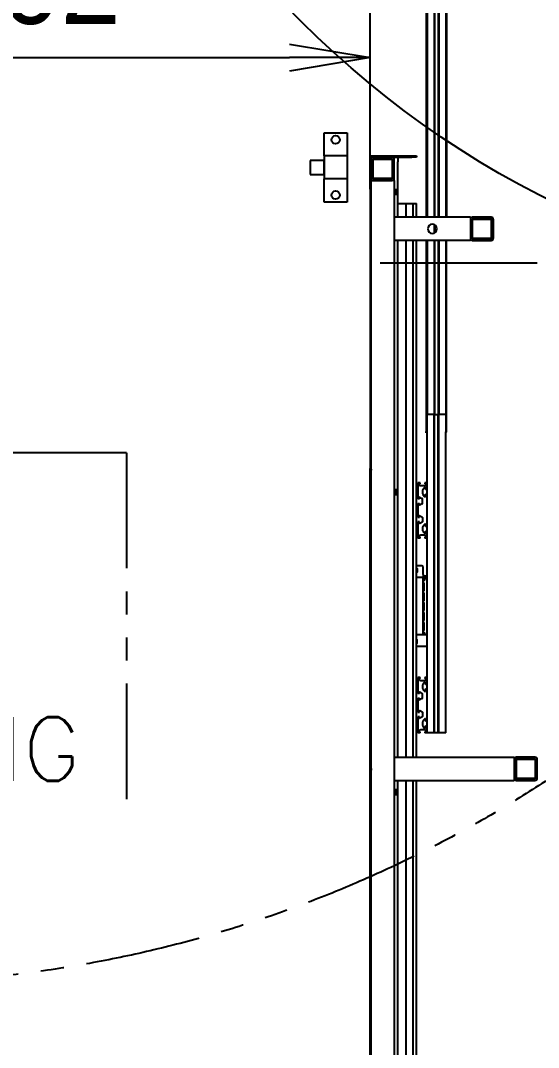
# Model space of a CAD drawing. Header units: millimetres. Extents: x 10462777 to 22643323, y 453826 to 1389191.
# Drawn here: x 11280050 to 11281172, y 580603 to 582828 of the extents above; entities that cross this region are included whole.
import ezdxf
from ezdxf.enums import TextEntityAlignment as Align

# ---------------------------------------------------------------- set-up
doc = ezdxf.new("R2010")
doc.units = ezdxf.units.MM
doc.header["$LTSCALE"] = 200
doc.header["$MEASUREMENT"] = 0
doc.header["$PDMODE"] = 35
doc.header["$PDSIZE"] = -5
doc.linetypes.add('CENTER', pattern=[2, 1.25, -0.25, 0.25, -0.25])
doc.linetypes.add('PHANTOM', pattern=[2.5, 1.25, -0.25, 0.25, -0.25, 0.25, -0.25])
doc.layers.get('0').update_dxf_attribs({"linetype": 'CONTINUOUS'})
doc.layers.get('DEFPOINTS').update_dxf_attribs({"linetype": 'CONTINUOUS'})
for name, color, linetype in [('1', 1, 'CENTER'), ('11', 6, 'PHANTOM'), ('TEXT', 7, 'CONTINUOUS')]:
    doc.layers.add(name, color=color, linetype=linetype)
doc.layers.add('LAYOUT', color=8, linetype='CONTINUOUS', lineweight=25)
doc.styles.get("Standard").update_dxf_attribs({"font": 'SYMBOL'})
doc.styles.add('새굴림', font='txt.shx ', dxfattribs={"height": 5, "bigfont": ' whgtxt.shx'})
doc.dimstyles.new('DS ROBOTEC', dxfattribs={"dimscale": 0, "dimtxt": 2.5, "dimasz": 2.5, "dimexe": 0.3, "dimexo": 0.3, "dimgap": 0.5, "dimtad": 1, "dimzin": 9, "dimdsep": 46, "dimtxsty": 'Standard', "dimblk": 'OPEN', "dimcen": 0, "dimclrd": 4, "dimclre": 4, "dimclrt": 110, "dimazin": 2, "dimtm": 1.5, "dimtfac": 1, "dimtmove": 0, "dimatfit": 3, "dimldrblk": 'OPEN', "dimfxl": 1, "dimtfill": 1, "dimtolj": 1, "dimlwd": -1, "dimlwe": -1, "dimarcsym": 0})

# ---------------------------------------------------------------- blocks, each defined once
blk = doc.blocks.new('r710ic')
at = {"layer": 'LAYOUT', "color": 3}
blk.add_circle((272041.4, 104232.6), 2050.1, dxfattribs=at)
blk = doc.blocks.new('A$C7DA30AB0')
at = {"layer": 'LAYOUT', "color": 6, "linetype": 'PHANTOM'}
blk.add_circle((3030.4, 3026, 0), 2693, dxfattribs=at)
blk = doc.blocks.new('_OPEN')
at = {"color": 0, "linetype": 'ByBlock'}
for p, q in [((-1, 0.167), (0, 0)), ((0, 0), (-1, -0.167)), ((0, 0), (-1, 0))]:
    blk.add_line(p, q, dxfattribs=at)
blk = doc.blocks.new('*D251')
at = {"color": 4, "linetype": 'ByBlock', "ltscale": 10, "transparency": 16777216}
for p, q in [((11279205.9, 582462), (11279205.9, 582768.3)), ((11280807.9, 582462), (11280807.9, 582768.3)), ((11279380.9, 582747.3), (11280632.9, 582747.3))]:
    blk.add_line(p, q, dxfattribs=at)
at = {"layer": 'DEFPOINTS', "color": 0, "ltscale": 10, "transparency": 16777216}
for p in [(11280807.9, 582747.3), (11279205.9, 582441, 0), (11280807.9, 582441, 0)]:
    blk.add_point(p, dxfattribs=at)
at = {"color": 4, "ltscale": 10, "transparency": 16777216, "xscale": 175, "yscale": 175, "zscale": 175, "rotation": 180}
blk.add_blockref('_OPEN', (11279205.9, 582747.3), dxfattribs=at)
at = {"color": 4, "ltscale": 10, "transparency": 16777216, "xscale": 175, "yscale": 175, "zscale": 175}
blk.add_blockref('_OPEN', (11280807.9, 582747.3), dxfattribs=at)
at = {"color": 110, "ltscale": 10, "transparency": 16777216, "insert": (11280006.9, 582906.6), "char_height": 175, "attachment_point": 5, "bg_fill": 3, "box_fill_scale": 1.25, "bg_fill_color": 256, "bg_fill_true_color": 13158600, "bg_fill_transparency": 0}
blk.add_mtext('\\A1;1602', dxfattribs=at)
blk = doc.blocks.new('*D252')
at = {"color": 4, "linetype": 'ByBlock', "ltscale": 10, "transparency": 16777216}
for p, q in [((11280195.6, 584461.5), (11280195.6, 584001.4)), ((11280807.9, 582768.3), (11280807.9, 584043.4)), ((11280632.9, 584022.4), (11280370.6, 584022.4))]:
    blk.add_line(p, q, dxfattribs=at)
at = {"layer": 'DEFPOINTS', "color": 0, "ltscale": 10, "transparency": 16777216}
for p in [(11280195.6, 584482.5, 0), (11280195.6, 584022.4), (11280807.9, 582747.3)]:
    blk.add_point(p, dxfattribs=at)
at = {"color": 4, "ltscale": 10, "transparency": 16777216, "xscale": 175, "yscale": 175, "zscale": 175, "rotation": 180}
blk.add_blockref('_OPEN', (11280195.6, 584022.4), dxfattribs=at)
at = {"color": 4, "ltscale": 10, "transparency": 16777216, "xscale": 175, "yscale": 175, "zscale": 175}
blk.add_blockref('_OPEN', (11280807.9, 584022.4), dxfattribs=at)
at = {"color": 110, "ltscale": 10, "transparency": 16777216, "insert": (11280501.7, 584181.7), "char_height": 175, "attachment_point": 5, "bg_fill": 3, "box_fill_scale": 1.25, "bg_fill_color": 256, "bg_fill_true_color": 13158600, "bg_fill_transparency": 0}
blk.add_mtext('\\A1;612', dxfattribs=at)

msp = doc.modelspace()

# ---------------------------------------------------------------- linework, layer by layer
at = {"ltscale": 10}
msp.add_line((11281169.39408, 582302.19421, 0), (11280829.39408, 582302.19421, 0), dxfattribs=at)
at = {"color": 6, "linetype": 'PHANTOM'}
for q in [(11279279.85385, 581890.97772, 0), (11280279.85385, 581090.97772, 0)]:
    msp.add_line((11280279.85385, 581890.97772, 0), q, dxfattribs=at)
at = {"layer": '1', "color": 252, "linetype": 'Continuous'}
for p, q in [((11280929.35554, 583531.42536, 0), (11280929.35554, 582401.41275, 0)), ((11280972.85616, 582401.42076, 0), (11280972.85616, 583533.68772, 0)), ((11280973.86018, 582401.42076, 0), (11280973.86018, 583533.68772, 0)), ((11280931.35557, 583494.42484, 0), (11280931.35557, 582401.41056, 0)), ((11280946.25578, 583494.42484, 0), (11280946.25578, 582401.41056, 0)), ((11280947.2558, 583494.42484, 0), (11280947.2558, 582401.41056, 0)), ((11280955.45591, 583494.42484, 0), (11280955.45591, 582401.41056, 0)), ((11280956.45593, 583494.42484, 0), (11280956.45593, 582401.41056, 0)), ((11280971.35614, 583494.42484, 0), (11280971.35614, 582401.41056, 0)), ((11280707.8524, 582584.41191, 0), (11280757.85311, 582584.41191, 0)), ((11280707.8524, 582534.40964, 0), (11280707.8524, 582584.41191, 0)), ((11280757.85311, 582584.41191, 0), (11280757.85311, 582534.40964, 0)), ((11280707.8524, 582534.4112, 0), (11280707.8524, 582484.41049, 0)), ((11280757.85311, 582534.4112, 0), (11280707.8524, 582534.4112, 0)), ((11280757.85311, 582534.4112, 0), (11280757.85311, 582484.41049, 0)), ((11280807.85382, 582531.41116, 0), (11280807.85382, 582534.4112, 0)), ((11280807.85382, 582534.4112, 0), (11280817.85396, 582534.4112, 0)), ((11280807.85382, 582531.41116, 0), (11280817.85396, 582531.41116, 0)), ((11280807.85382, 582529.41113, 0), (11280809.85385, 582529.41113, 0)), ((11280807.85382, 582529.41113, 0), (11280807.85382, 582527.4111, 0)), ((11280807.85382, 582527.4111, 0), (11280807.85382, 581857.40158, 0)), ((11280809.85385, 582529.41113, 0), (11280809.85385, 582527.4111, 0)), ((11280809.85385, 581857.40158, 0), (11280809.85385, 582527.4111, 0)), ((11280809.85385, 582526.41109, 0), (11280809.85385, 582486.41052, 0)), ((11280813.8539, 582526.41109, 0), (11280813.8539, 582486.41052, 0)), ((11280854.85449, 582531.41116, 0), (11280814.85392, 582531.41116, 0)), ((11280854.85449, 582527.4111, 0), (11280814.85392, 582527.4111, 0)), ((11280815.85393, 582527.4111, 0), (11280853.85447, 582527.4111, 0)), ((11280817.85396, 582534.4112, 0), (11280897.8551, 582534.4112, 0)), ((11280817.85396, 582531.41116, 0), (11280897.8551, 582531.41116, 0)), ((11280855.8545, 582486.41052, 0), (11280855.8545, 582526.41109, 0)), ((11280859.85456, 582526.41123, 0), (11280859.85456, 582531.41116, 0)), ((11280859.85456, 582486.41052, 0), (11280859.85456, 582526.41109, 0)), ((11280867.85467, 582531.41116, 0), (11280867.85467, 582521.41102, 0)), ((11280897.8551, 582534.4112, 0), (11280907.85524, 582534.4112, 0)), ((11280907.85524, 582531.41116, 0), (11280897.8551, 582531.41116, 0)), ((11280907.85524, 582534.4112, 0), (11280907.85524, 582531.41116, 0)), ((11280677.85197, 582524.41106, 0), (11280677.85197, 582494.41063, 0)), ((11280677.85197, 582524.41106, 0), (11280677.85197, 582494.41063, 0)), ((11280707.8524, 582524.41106, 0), (11280677.85197, 582524.41106, 0)), ((11280707.8524, 582494.41063, 0), (11280707.8524, 582524.41106, 0)), ((11280813.8539, 582487.41053, 0), (11280813.8539, 582525.41107, 0)), ((11280855.8545, 582525.41107, 0), (11280855.8545, 582487.41053, 0)), ((11280867.85467, 582461.66017, 0), (11280867.85467, 582521.41102, 0)), ((11280677.85197, 582494.41063, 0), (11280707.8524, 582494.41063, 0)), ((11280707.8524, 582434.40978, 0), (11280707.8524, 582484.41205, 0)), ((11280757.85311, 582484.41049, 0), (11280707.8524, 582484.41049, 0)), ((11280757.85311, 582484.41205, 0), (11280757.85311, 582434.40978, 0)), ((11280809.85385, 582481.41045, 0), (11280814.85392, 582481.41045, 0)), ((11280814.85392, 582485.41051, 0), (11280854.85449, 582485.41051, 0)), ((11280854.85449, 582481.41045, 0), (11280814.85392, 582481.41045, 0)), ((11280814.85392, 582481.41045, 0), (11280854.85449, 582481.41045, 0)), ((11280853.85447, 582485.41051, 0), (11280815.85393, 582485.41051, 0)), ((11280859.85456, 582481.41045, 0), (11280854.85449, 582481.41045, 0)), ((11280859.85456, 582481.41062, 0), (11280859.85456, 582486.41102, 0)), ((11280859.85456, 582481.41045, 0), (11280859.85456, 582396.38268, 0)), ((11280859.85456, 582461.66017, 0), (11280867.85467, 582461.66017, 0)), ((11280863.49461, 582461.66017, 0), (11280863.49461, 582451.16002, 0)), ((11280867.85467, 582451.16006, 0), (11280867.85467, 582461.66012, 0)), ((11280859.85456, 582451.16002, 0), (11280867.85467, 582451.16002, 0)), ((11280867.85467, 582401.40821, 0), (11280867.85467, 582451.16002, 0)), ((11280757.85311, 582434.40978, 0), (11280707.8524, 582434.40978, 0)), ((11281024.8569, 582401.40931, 0), (11280859.85456, 582401.40931, 0)), ((11280859.85456, 582401.40931, 0), (11280859.85456, 582396.40924, 0)), ((11280859.85456, 582396.40924, 0), (11280859.85456, 582356.40867, 0)), ((11281024.8569, 582401.40931, 0), (11281024.8569, 582396.40924, 0)), ((11281024.8569, 582396.40924, 0), (11281024.8569, 582356.40867, 0)), ((11281024.8569, 582396.40924, 0), (11281024.8569, 582356.40867, 0)), ((11281028.85696, 582396.40924, 0), (11281028.85696, 582356.40867, 0)), ((11281028.85696, 582357.40869, 0), (11281028.85696, 582395.40923, 0)), ((11281069.85754, 582401.40931, 0), (11281029.85697, 582401.40931, 0)), ((11281069.85754, 582397.40926, 0), (11281029.85697, 582397.40926, 0)), ((11281030.85699, 582397.40926, 0), (11281068.85753, 582397.40926, 0)), ((11281070.85755, 582356.40867, 0), (11281070.85755, 582396.40924, 0)), ((11281070.85755, 582395.40923, 0), (11281070.85755, 582357.40869, 0)), ((11281074.85761, 582356.40867, 0), (11281074.85761, 582396.40924, 0)), ((11280946.25578, 582385.64034, 0), (11280946.25578, 582367.21008, 0)), ((11280947.2558, 582385.14158, 0), (11280947.2558, 582367.70883, 0)), ((11280859.85456, 582356.40867, 0), (11280859.85456, 582351.4086, 0)), ((11280859.85456, 582356.37899, 0), (11280859.85456, 581226.35434, 0)), ((11281024.8569, 582351.4086, 0), (11280859.85456, 582351.4086, 0)), ((11280867.85467, 581811.65094, 0), (11280867.85467, 582351.40659, 0)), ((11280929.35554, 582351.4252, 0), (11280929.35554, 581937.40272, 0)), ((11280931.35557, 582351.4161, 0), (11280931.35557, 581974.40325, 0)), ((11280946.25578, 582351.4161, 0), (11280946.25578, 581974.40325, 0)), ((11280947.2558, 582351.4161, 0), (11280947.2558, 581974.40325, 0)), ((11280955.45591, 582351.4161, 0), (11280955.45591, 581974.40325, 0)), ((11280956.45593, 582351.4161, 0), (11280956.45593, 581974.40325, 0)), ((11280971.35614, 582351.40661, 0), (11280971.35614, 581936.66503, 0)), ((11280972.36015, 582351.40661, 0), (11280972.36015, 581936.66503, 0)), ((11281024.8569, 582356.40867, 0), (11281024.8569, 582351.4086, 0)), ((11281029.85697, 582355.40866, 0), (11281069.85754, 582355.40866, 0)), ((11281029.85697, 582351.4086, 0), (11281069.85754, 582351.4086, 0)), ((11281068.85753, 582355.40866, 0), (11281030.85699, 582355.40866, 0)), ((11280931.35557, 581284.39345, 0), (11280931.35557, 581974.40668, 0)), ((11280935.85564, 581974.40325, 0), (11280931.35557, 581974.40325, 0)), ((11280946.25578, 581974.40325, 0), (11280935.85564, 581974.40325, 0)), ((11280946.25578, 581284.39345, 0), (11280946.25578, 581974.40668, 0)), ((11280946.25578, 581974.40325, 0), (11280947.2558, 581974.40325, 0)), ((11280947.2558, 581284.39345, 0), (11280947.2558, 581974.40668, 0)), ((11280947.25582, 581974.40325, 0), (11280955.4559, 581974.40325, 0)), ((11280955.45591, 581284.39345, 0), (11280955.45591, 581974.40668, 0)), ((11280955.45591, 581974.40325, 0), (11280956.45593, 581974.40325, 0)), ((11280956.45593, 581284.39345, 0), (11280956.45593, 581974.40668, 0)), ((11280966.85608, 581974.40325, 0), (11280956.45593, 581974.40325, 0)), ((11280971.35614, 581974.40325, 0), (11280966.85608, 581974.40325, 0)), ((11280929.35554, 581934.40268, 0), (11280929.35554, 581937.40272, 0)), ((11280931.35557, 581934.40268, 0), (11280929.35554, 581934.40268, 0)), ((11280971.35614, 581935.92735, 0), (11280971.35614, 581936.66519, 0)), ((11280972.36015, 581936.66503, 0), (11280971.35614, 581936.66503, 0)), ((11280971.35614, 581284.39345, 0), (11280971.35614, 581935.93833, 0)), ((11280971.85615, 581935.92735, 0), (11280971.85615, 581936.66519, 0)), ((11280971.86015, 581936.66503, 0), (11280971.86015, 581935.92735, 0)), ((11280972.36015, 581936.66503, 0), (11280972.36015, 581935.92735, 0)), ((11280807.85382, 581855.40156, 0), (11280807.85382, 581857.40158, 0)), ((11280809.85385, 581855.40156, 0), (11280807.85382, 581855.40156, 0)), ((11280809.85385, 581855.40156, 0), (11280807.85382, 581855.40156, 0)), ((11280807.85382, 581853.40153, 0), (11280807.85382, 581855.40156, 0)), ((11280807.85382, 581207.39235, 0), (11280807.85382, 581853.40153, 0)), ((11280809.85385, 581855.40156, 0), (11280809.85385, 581857.40158, 0)), ((11280809.85385, 581855.40156, 0), (11280809.85385, 581853.40153, 0)), ((11280809.85385, 581207.39235, 0), (11280809.85385, 581853.40153, 0)), ((11280911.35529, 581826.40114, 0), (11280911.35529, 581791.40065, 0)), ((11280916.35536, 581826.40114, 0), (11280911.35529, 581826.40114, 0)), ((11280914.56352, 581821.18265, 0), (11280913.6678, 581823.19803, 0)), ((11280914.12471, 581823.90111, 0), (11280916.35536, 581823.90111, 0)), ((11280916.35536, 581823.90111, 0), (11280916.35536, 581826.40114, 0)), ((11280925.40587, 581819.40105, 0), (11280917.30499, 581819.40105, 0)), ((11280926.49504, 581816.74752, 0), (11280922.19267, 581812.27189, 0)), ((11280931.35557, 581826.40114, 0), (11280926.3555, 581826.40114, 0)), ((11280926.3555, 581826.40114, 0), (11280926.3555, 581823.90111, 0)), ((11280926.3555, 581823.90111, 0), (11280928.58615, 581823.90111, 0)), ((11280927.35552, 581811.40093, 0), (11280927.35552, 581816.401, 0)), ((11280929.04306, 581823.19803, 0), (11280928.14734, 581821.18265, 0)), ((11280931.35557, 581811.40093, 0), (11280931.35557, 581826.40114, 0)), ((11280859.85456, 581811.65094, 0), (11280867.85467, 581811.65094, 0)), ((11280859.85456, 581801.15079, 0), (11280867.85467, 581801.15079, 0)), ((11280863.49461, 581811.65094, 0), (11280863.49461, 581801.15079, 0)), ((11280867.85467, 581801.15083, 0), (11280867.85467, 581811.65089, 0)), ((11280867.85467, 581231.39815, 0), (11280867.85467, 581801.15079, 0)), ((11280914.85534, 581794.50591, 0), (11280914.85534, 581791.40065, 0)), ((11280919.9277, 581792.27925, 0), (11280915.6174, 581794.93174, 0)), ((11280921.35543, 581810.19282, 0), (11280921.35543, 581802.60891, 0)), ((11280922.19267, 581800.52983, 0), (11280926.49504, 581796.05421, 0)), ((11280931.35557, 581811.40093, 0), (11280927.35552, 581811.40093, 0)), ((11280927.35552, 581796.40072, 0), (11280927.35552, 581801.40079, 0)), ((11280927.35552, 581801.40079, 0), (11280931.35557, 581801.40079, 0)), ((11280931.35557, 581731.3998, 0), (11280931.35557, 581801.40079, 0)), ((11280914.85534, 581791.40065, 0), (11280911.35529, 581791.40065, 0)), ((11280911.35529, 581781.40051, 0), (11280911.35529, 581751.40008, 0)), ((11280911.35529, 581781.40051, 0), (11280914.85534, 581781.40051, 0)), ((11280914.85534, 581781.40051, 0), (11280914.85534, 581778.29524, 0)), ((11280915.6174, 581777.86941, 0), (11280919.9277, 581780.5219, 0)), ((11280921.35543, 581783.07691, 0), (11280921.35543, 581789.72424, 0)), ((11280911.35529, 581751.40008, 0), (11280914.85534, 581751.40008, 0)), ((11280914.85534, 581751.40008, 0), (11280914.85534, 581754.50534, 0)), ((11280915.6174, 581754.93118, 0), (11280919.9277, 581752.27868, 0)), ((11280921.35543, 581749.72367, 0), (11280921.35543, 581743.07635, 0)), ((11280911.35529, 581741.39994, 0), (11280911.35529, 581706.39944, 0)), ((11280914.85534, 581741.39994, 0), (11280911.35529, 581741.39994, 0)), ((11280914.85534, 581738.29468, 0), (11280914.85534, 581741.39994, 0)), ((11280919.9277, 581740.52134, 0), (11280915.6174, 581737.86884, 0)), ((11280921.35543, 581730.19168, 0), (11280921.35543, 581722.60777, 0)), ((11280926.49504, 581736.74638, 0), (11280922.19267, 581732.27075, 0)), ((11280927.35552, 581731.3998, 0), (11280927.35552, 581736.39987, 0)), ((11280931.35557, 581731.3998, 0), (11280927.35552, 581731.3998, 0)), ((11280916.35536, 581706.39944, 0), (11280911.35529, 581706.39944, 0)), ((11280913.6678, 581709.60255, 0), (11280914.56352, 581711.61793, 0)), ((11280916.35536, 581708.89948, 0), (11280914.12471, 581708.89948, 0)), ((11280916.35536, 581706.39944, 0), (11280916.35536, 581708.89948, 0)), ((11280917.30499, 581713.39954, 0), (11280925.40587, 581713.39954, 0)), ((11280922.19267, 581720.52869, 0), (11280926.49504, 581716.05307, 0)), ((11280926.3555, 581708.89948, 0), (11280926.3555, 581706.39944, 0)), ((11280928.58615, 581708.89948, 0), (11280926.3555, 581708.89948, 0)), ((11280931.35557, 581706.39944, 0), (11280926.3555, 581706.39944, 0)), ((11280927.35552, 581716.39958, 0), (11280927.35552, 581721.39965, 0)), ((11280927.35552, 581721.39965, 0), (11280931.35557, 581721.39965, 0)), ((11280928.14734, 581711.61793, 0), (11280929.04306, 581709.60255, 0)), ((11280931.35557, 581706.39944, 0), (11280931.35557, 581721.39965, 0)), ((11280911.35529, 581404.39515, 0), (11280911.35529, 581369.39465, 0)), ((11280916.35536, 581404.39515, 0), (11280911.35529, 581404.39515, 0)), ((11280914.56352, 581399.17666, 0), (11280913.6678, 581401.19204, 0)), ((11280914.12471, 581401.89511, 0), (11280916.35536, 581401.89511, 0)), ((11280916.35536, 581401.89511, 0), (11280916.35536, 581404.39515, 0)), ((11280925.40587, 581397.39505, 0), (11280917.30499, 581397.39505, 0)), ((11280926.49504, 581394.74152, 0), (11280922.19267, 581390.2659, 0)), ((11280931.35557, 581404.39515, 0), (11280926.3555, 581404.39515, 0)), ((11280926.3555, 581404.39515, 0), (11280926.3555, 581401.89511, 0)), ((11280926.3555, 581401.89511, 0), (11280928.58615, 581401.89511, 0)), ((11280927.35552, 581389.39494, 0), (11280927.35552, 581394.39501, 0)), ((11280929.04306, 581401.19204, 0), (11280928.14734, 581399.17666, 0)), ((11280931.35557, 581389.39494, 0), (11280931.35557, 581404.39515, 0)), ((11280914.85534, 581369.39465, 0), (11280911.35529, 581369.39465, 0)), ((11280914.85534, 581372.49991, 0), (11280914.85534, 581369.39465, 0)), ((11280919.9277, 581370.27325, 0), (11280915.6174, 581372.92575, 0)), ((11280921.35543, 581388.18682, 0), (11280921.35543, 581380.60291, 0)), ((11280922.19267, 581378.52384, 0), (11280926.49504, 581374.04821, 0)), ((11280931.35557, 581389.39494, 0), (11280927.35552, 581389.39494, 0)), ((11280927.35552, 581374.39472, 0), (11280927.35552, 581379.3948, 0)), ((11280927.35552, 581379.3948, 0), (11280931.35557, 581379.3948, 0)), ((11280931.35557, 581309.3938, 0), (11280931.35557, 581379.3948, 0)), ((11280911.35529, 581359.39451, 0), (11280911.35529, 581329.39408, 0)), ((11280911.35529, 581359.39451, 0), (11280914.85534, 581359.39451, 0)), ((11280914.85534, 581359.39451, 0), (11280914.85534, 581356.28925, 0)), ((11280915.6174, 581355.86341, 0), (11280919.9277, 581358.51591, 0)), ((11280921.35543, 581361.07092, 0), (11280921.35543, 581367.71824, 0)), ((11280911.35529, 581329.39408, 0), (11280914.85534, 581329.39408, 0)), ((11280914.85534, 581329.39408, 0), (11280914.85534, 581332.49935, 0)), ((11280915.6174, 581332.92518, 0), (11280919.9277, 581330.27269, 0)), ((11280921.35543, 581327.71768, 0), (11280921.35543, 581321.07035, 0)), ((11280911.35529, 581319.39394, 0), (11280911.35529, 581284.39345, 0)), ((11280914.85534, 581319.39394, 0), (11280911.35529, 581319.39394, 0)), ((11280914.85534, 581316.28868, 0), (11280914.85534, 581319.39394, 0)), ((11280919.9277, 581318.51534, 0), (11280915.6174, 581315.86285, 0)), ((11280921.35543, 581308.18568, 0), (11280921.35543, 581300.60178, 0)), ((11280926.49504, 581314.74038, 0), (11280922.19267, 581310.26476, 0)), ((11280927.35552, 581309.3938, 0), (11280927.35552, 581314.39387, 0)), ((11280931.35557, 581309.3938, 0), (11280927.35552, 581309.3938, 0)), ((11280916.35536, 581284.39345, 0), (11280911.35529, 581284.39345, 0)), ((11280913.6678, 581287.59656, 0), (11280914.56352, 581289.61194, 0)), ((11280916.35536, 581286.89348, 0), (11280914.12471, 581286.89348, 0)), ((11280916.35536, 581284.39345, 0), (11280916.35536, 581286.89348, 0)), ((11280917.30499, 581291.39355, 0), (11280925.40587, 581291.39355, 0)), ((11280922.19267, 581298.5227, 0), (11280926.49504, 581294.04708, 0)), ((11280926.3555, 581286.89348, 0), (11280926.3555, 581284.39345, 0)), ((11280928.58615, 581286.89348, 0), (11280926.3555, 581286.89348, 0)), ((11280931.35557, 581284.39345, 0), (11280926.3555, 581284.39345, 0)), ((11280927.35552, 581294.39359, 0), (11280927.35552, 581299.39366, 0)), ((11280927.35552, 581299.39366, 0), (11280931.35557, 581299.39366, 0)), ((11280928.14734, 581289.61194, 0), (11280929.04306, 581287.59656, 0)), ((11280931.35557, 581284.39345, 0), (11280931.35557, 581299.39366, 0)), ((11280946.25578, 581284.39345, 0), (11280931.35557, 581284.39345, 0)), ((11280947.2558, 581284.39345, 0), (11280946.25578, 581284.39345, 0)), ((11280955.45589, 581284.39345, 0), (11280947.25582, 581284.39345, 0)), ((11280956.45593, 581284.39345, 0), (11280955.45591, 581284.39345, 0)), ((11280971.35614, 581284.39345, 0), (11280956.45593, 581284.39345, 0)), ((11280859.85456, 581231.39269, 0), (11281119.85825, 581231.39269, 0)), ((11280859.85456, 581231.39269, 0), (11280859.85456, 581226.39262, 0)), ((11280859.85456, 581226.39262, 0), (11280859.85456, 581186.39205, 0)), ((11281119.85825, 581231.39269, 0), (11281119.85825, 581226.39262, 0)), ((11281119.85825, 581226.39262, 0), (11281119.85825, 581186.39205, 0)), ((11281119.85825, 581226.39262, 0), (11281119.85825, 581186.39205, 0)), ((11281123.85831, 581226.39262, 0), (11281123.85831, 581186.39205, 0)), ((11281123.85831, 581187.39207, 0), (11281123.85831, 581225.39261, 0)), ((11281164.85889, 581231.39269, 0), (11281124.85832, 581231.39269, 0)), ((11281164.85889, 581227.39264, 0), (11281124.85832, 581227.39264, 0)), ((11281125.85834, 581227.39264, 0), (11281163.85888, 581227.39264, 0)), ((11281165.8589, 581186.39205, 0), (11281165.8589, 581226.39262, 0)), ((11281165.8589, 581225.39261, 0), (11281165.8589, 581187.39207, 0)), ((11281169.85896, 581186.39205, 0), (11281169.85896, 581226.39262, 0)), ((11280807.85382, 581205.39232, 0), (11280807.85382, 581207.39235, 0)), ((11280809.85385, 581205.39232, 0), (11280807.85382, 581205.39232, 0)), ((11280809.85385, 581205.39232, 0), (11280807.85382, 581205.39232, 0)), ((11280807.85382, 581203.39229, 0), (11280807.85382, 581205.39232, 0)), ((11280807.85382, 580557.38312, 0), (11280807.85382, 581203.39229, 0)), ((11280809.85385, 581207.39235, 0), (11280809.85385, 581205.39232, 0)), ((11280809.85385, 581205.39232, 0), (11280809.85385, 581203.39229, 0)), ((11280809.85385, 580557.38312, 0), (11280809.85385, 581203.39229, 0)), ((11280859.85456, 581186.43034, 0), (11280859.85456, 579931.37423, 0)), ((11280859.85456, 581186.39205, 0), (11280859.85456, 581181.39198, 0)), ((11280859.85456, 581181.39198, 0), (11281119.85825, 581181.39198, 0)), ((11280867.85467, 581161.6417, 0), (11280867.85467, 581181.39654, 0)), ((11281119.85825, 581186.39205, 0), (11281119.85825, 581181.39198, 0)), ((11281124.85832, 581185.39204, 0), (11281164.85889, 581185.39204, 0)), ((11281124.85832, 581181.39198, 0), (11281164.85889, 581181.39198, 0)), ((11281163.85888, 581185.39204, 0), (11281125.85834, 581185.39204, 0)), ((11280859.85456, 581161.6417, 0), (11280867.85467, 581161.6417, 0)), ((11280859.85456, 581151.14155, 0), (11280867.85467, 581151.14155, 0)), ((11280863.49461, 581161.6417, 0), (11280863.49461, 581151.14155, 0)), ((11280867.85467, 581151.1416, 0), (11280867.85467, 581161.64166, 0)), ((11280867.85467, 580511.63247, 0), (11280867.85467, 581151.14155, 0))]:
    msp.add_line(p, q, dxfattribs=at)
at = {"layer": '1', "color": 163, "linetype": 'Continuous'}
for p, q in [((11280919.3554, 581646.39859, 0), (11280907.85474, 581646.39859, 0)), ((11280909.85527, 581638.39847, 0), (11280909.85527, 581634.39842, 0)), ((11280922.35544, 581627.39832, 0), (11280922.35544, 581643.39854, 0)), ((11280907.85497, 581621.39823, 0), (11280922.35544, 581621.39823, 0)), ((11280922.35544, 581627.39832, 0), (11280922.35544, 581621.39823, 0)), ((11280922.35544, 581624.39827, 0), (11280925.35549, 581624.39827, 0)), ((11280922.35544, 581621.39823, 0), (11280925.35549, 581621.39823, 0)), ((11280922.35544, 581620.89823, 0), (11280925.35549, 581620.89823, 0)), ((11280922.35544, 581617.89818, 0), (11280922.35544, 581620.89823, 0)), ((11280922.35544, 581497.89648, 0), (11280922.35544, 581617.89818, 0)), ((11280923.41106, 581617.89818, 0), (11280922.35544, 581617.89818, 0)), ((11280925.01133, 581617.89818, 0), (11280923.41106, 581617.89818, 0)), ((11280923.41106, 581613.39812, 0), (11280923.41106, 581617.89818, 0)), ((11280925.01136, 581617.89818, 0), (11280925.01136, 581613.39812, 0)), ((11280928.35553, 581617.89818, 0), (11280925.01136, 581617.89818, 0)), ((11280925.35549, 581624.39827, 0), (11280928.35553, 581624.39827, 0)), ((11280925.35549, 581624.39827, 0), (11280925.35549, 581621.39823, 0)), ((11280925.35549, 581621.39823, 0), (11280928.35553, 581621.39823, 0)), ((11280925.35549, 581617.89818, 0), (11280925.35549, 581620.89823, 0)), ((11280928.35553, 581624.39827, 0), (11280931.35573, 581624.39827, 0)), ((11280928.35553, 581623.34266, 0), (11280928.35553, 581624.39827, 0)), ((11280931.35553, 581623.34266, 0), (11280928.35553, 581623.34266, 0)), ((11280928.35553, 581621.74239, 0), (11280928.35553, 581623.34266, 0)), ((11280928.35553, 581621.74236, 0), (11280931.35553, 581621.74236, 0)), ((11280928.35553, 581618.39819, 0), (11280928.35553, 581621.74236, 0)), ((11280928.35553, 581618.39819, 0), (11280928.35553, 581617.89818, 0)), ((11280925.01136, 581613.39812, 0), (11280923.41106, 581613.39812, 0)), ((11280923.41106, 581609.39806, 0), (11280923.41106, 581591.99781, 0)), ((11280925.01136, 581609.39806, 0), (11280923.41106, 581609.39806, 0)), ((11280923.41106, 581591.99781, 0), (11280925.01136, 581591.99781, 0)), ((11280925.01136, 581591.99781, 0), (11280925.01136, 581609.39806, 0)), ((11280923.41106, 581587.99776, 0), (11280923.41106, 581570.59751, 0)), ((11280925.01136, 581587.99776, 0), (11280923.41106, 581587.99776, 0)), ((11280923.41106, 581570.59751, 0), (11280925.01136, 581570.59751, 0)), ((11280925.01136, 581570.59751, 0), (11280925.01136, 581587.99776, 0)), ((11280923.41106, 581566.59745, 0), (11280923.41106, 581549.19721, 0)), ((11280925.01136, 581566.59745, 0), (11280923.41106, 581566.59745, 0)), ((11280923.41106, 581549.19721, 0), (11280925.01136, 581549.19721, 0)), ((11280925.01136, 581549.19721, 0), (11280925.01136, 581566.59745, 0)), ((11280923.41106, 581545.19715, 0), (11280923.41106, 581527.7969, 0)), ((11280925.01136, 581545.19715, 0), (11280923.41106, 581545.19715, 0)), ((11280923.41106, 581527.7969, 0), (11280925.01136, 581527.7969, 0)), ((11280925.01136, 581527.7969, 0), (11280925.01136, 581545.19715, 0)), ((11280923.41106, 581523.79685, 0), (11280923.41106, 581506.3966, 0)), ((11280925.01136, 581523.79685, 0), (11280923.41106, 581523.79685, 0)), ((11280923.41106, 581506.3966, 0), (11280925.01136, 581506.3966, 0)), ((11280923.41106, 581497.89648, 0), (11280923.41106, 581502.39654, 0)), ((11280923.41106, 581502.39654, 0), (11280925.01136, 581502.39654, 0)), ((11280925.01136, 581506.3966, 0), (11280925.01136, 581523.79685, 0)), ((11280925.01136, 581502.39654, 0), (11280925.01136, 581497.89648, 0)), ((11280907.85661, 581497.39647, 0), (11280931.35551, 581497.39647, 0)), ((11280909.85527, 581480.39623, 0), (11280909.85527, 581484.39629, 0)), ((11280922.35544, 581497.89648, 0), (11280923.41106, 581497.89648, 0)), ((11280925.01133, 581497.89648, 0), (11280923.41106, 581497.89648, 0)), ((11280925.01136, 581497.89648, 0), (11280928.35553, 581497.89648, 0)), ((11280928.35553, 581497.89648, 0), (11280931.35607, 581497.89648, 0)), ((11280907.8563, 581472.39612, 0), (11280931.35545, 581472.39612, 0))]:
    msp.add_line(p, q, dxfattribs=at)
at = {"layer": '1', "color": 252, "linetype": 'Continuous'}
for centre in [(11280732.85275, 582569.4117, 0), (11280732.85275, 582449.40999, 0)]:
    msp.add_circle(centre, 9.00013, dxfattribs=at)
at = {"layer": '1', "color": 252, "linetype": 'Continuous', "extrusion": (0, 0, -1)}
msp.add_circle((-11280942.35573, 582376.40896, 0), 10.00014, dxfattribs=at)
at = {"layer": '1', "color": 252, "linetype": 'Continuous'}
for centre, radius, start, end in [((11280814.85392, 582526.41109, 0), 5.00007, 90, 180), ((11280814.85392, 582526.41109, 0), 1.00001, 90, 180), ((11280815.85393, 582525.41107, 0), 2.00003, 90, 180), ((11280853.85447, 582525.41107, 0), 2.00003, 0, 90), ((11280854.85449, 582526.41109, 0), 5.00007, 0, 90), ((11280854.85449, 582526.41109, 0), 1.00001, 0, 90), ((11280814.85392, 582486.41052, 0), 5.00007, 180, 270), ((11280815.85393, 582487.41053, 0), 2.00003, 180, 270), ((11280814.85392, 582486.41052, 0), 1.00001, 180, 270), ((11280853.85447, 582487.41053, 0), 2.00003, 270, 0), ((11280854.85449, 582486.41052, 0), 5.00007, 270, 0), ((11280854.85449, 582486.41052, 0), 1.00001, 270, 0), ((11281029.85697, 582396.40924, 0), 5.00007, 90, 180), ((11281029.85697, 582396.40924, 0), 1.00001, 90, 180), ((11281030.85699, 582395.40923, 0), 2.00003, 90, 180), ((11281068.85753, 582395.40923, 0), 2.00003, 0, 90), ((11281069.85754, 582396.40924, 0), 5.00007, 0, 90), ((11281069.85754, 582396.40924, 0), 1.00001, 0, 90), ((11281029.85697, 582356.40867, 0), 5.00007, 180, 270), ((11281030.85699, 582357.40869, 0), 2.00003, 180, 270), ((11281029.85697, 582356.40867, 0), 1.00001, 180, 270), ((11281068.85753, 582357.40869, 0), 2.00003, 270, 0), ((11281069.85754, 582356.40867, 0), 1.00001, 270, 0), ((11281069.85754, 582356.40867, 0), 5.00007, 270, 0), ((11280971.85815, 581935.92735, 0), 0.50201, 180, 0), ((11280971.85815, 581935.92735, 0), 0.002, 180, 0), ((11280926.85551, 581816.401, 0), 0.50001, 0, 136.13073269), ((11280915.35535, 581794.50591, 0), 0.50001, 58.39249774, 180), ((11280918.35539, 581789.72424, 0), 3.00004, 0, 58.39249774), ((11280924.35547, 581810.19282, 0), 3.00004, 136.13073269, 180), ((11280924.35547, 581802.60891, 0), 3.00004, 180, 223.86926731), ((11280926.85551, 581796.40072, 0), 0.50001, 223.86926731, 0), ((11280915.35535, 581778.29524, 0), 0.50001, 180, 301.60750226), ((11280918.35539, 581783.07691, 0), 3.00004, 301.60750226, 0), ((11280924.35547, 581730.19168, 0), 3.00004, 136.13073269, 180), ((11280926.85551, 581736.39987, 0), 0.50001, 0, 136.13073269), ((11280924.35547, 581722.60777, 0), 3.00004, 180, 223.86926731), ((11280926.85551, 581716.39958, 0), 0.50001, 223.86926731, 0), ((11280926.85551, 581394.39501, 0), 0.50001, 0, 136.13073269), ((11280915.35535, 581372.49991, 0), 0.50001, 58.39249774, 180), ((11280918.35539, 581367.71824, 0), 3.00004, 0, 58.39249774), ((11280924.35547, 581388.18682, 0), 3.00004, 136.13073269, 180), ((11280924.35547, 581380.60291, 0), 3.00004, 180, 223.86926731), ((11280926.85551, 581374.39472, 0), 0.50001, 223.86926731, 0), ((11280915.35535, 581356.28925, 0), 0.50001, 180, 301.60750226), ((11280918.35539, 581361.07092, 0), 3.00004, 301.60750226, 0), ((11280924.35547, 581308.18568, 0), 3.00004, 136.13073269, 180), ((11280926.85551, 581314.39387, 0), 0.50001, 0, 136.13073269), ((11280924.35547, 581300.60178, 0), 3.00004, 180, 223.86926731), ((11280926.85551, 581294.39359, 0), 0.50001, 223.86926731, 0), ((11281124.85832, 581226.39262, 0), 5.00007, 90, 180), ((11281124.85832, 581226.39262, 0), 1.00001, 90, 180), ((11281125.85834, 581225.39261, 0), 2.00003, 90, 180), ((11281163.85888, 581225.39261, 0), 2.00003, 0, 90), ((11281164.85889, 581226.39262, 0), 5.00007, 0, 90), ((11281164.85889, 581226.39262, 0), 1.00001, 0, 90), ((11281124.85832, 581186.39205, 0), 5.00007, 180, 270), ((11281125.85834, 581187.39207, 0), 2.00003, 180, 270), ((11281124.85832, 581186.39205, 0), 1.00001, 180, 270), ((11281163.85888, 581187.39207, 0), 2.00003, 270, 0), ((11281164.85889, 581186.39205, 0), 5.00007, 270, 0), ((11281164.85889, 581186.39205, 0), 1.00001, 270, 0)]:
    msp.add_arc(centre, radius, start, end, dxfattribs=at)
at = {"layer": '1', "color": 252, "linetype": 'Continuous', "extrusion": (0, 0, -1)}
for centre, radius, start, end in [((-11280914.12471, 581823.4011, 0), 0.50001, 336.03751092, 90), ((-11280917.30499, 581822.40109, 0), 3.00004, 270, 336.03751092), ((-11280925.40587, 581822.40109, 0), 3.00004, 203.96248908, 270), ((-11280928.58615, 581823.4011, 0), 0.50001, 90, 203.96248908), ((-11280915.35535, 581754.50534, 0), 0.50001, 0, 121.60750226), ((-11280918.35539, 581749.72367, 0), 3.00004, 121.60750226, 180), ((-11280915.35535, 581738.29468, 0), 0.50001, 238.39249774, 0), ((-11280918.35539, 581743.07635, 0), 3.00004, 180, 238.39249774), ((-11280914.12471, 581709.39948, 0), 0.50001, 270, 23.96248908), ((-11280917.30499, 581710.3995, 0), 3.00004, 23.96248908, 90), ((-11280925.40587, 581710.3995, 0), 3.00004, 90, 156.03751092), ((-11280928.58615, 581709.39948, 0), 0.50001, 156.03751092, 270), ((-11280914.12471, 581401.39511, 0), 0.50001, 336.03751092, 90), ((-11280917.30499, 581400.39509, 0), 3.00004, 270, 336.03751092), ((-11280925.40587, 581400.39509, 0), 3.00004, 203.96248908, 270), ((-11280928.58615, 581401.39511, 0), 0.50001, 90, 203.96248908), ((-11280915.35535, 581332.49935, 0), 0.50001, 0, 121.60750226), ((-11280918.35539, 581327.71768, 0), 3.00004, 121.60750226, 180), ((-11280915.35535, 581316.28868, 0), 0.50001, 238.39249774, 0), ((-11280918.35539, 581321.07035, 0), 3.00004, 180, 238.39249774), ((-11280914.12471, 581287.39349, 0), 0.50001, 270, 23.96248908), ((-11280917.30499, 581288.3935, 0), 3.00004, 23.96248908, 90), ((-11280925.40587, 581288.3935, 0), 3.00004, 90, 156.03751092), ((-11280928.58615, 581287.39349, 0), 0.50001, 156.03751092, 270)]:
    msp.add_arc(centre, radius, start, end, dxfattribs=at)
at = {"layer": '1', "color": 163, "linetype": 'Continuous', "extrusion": (0, 0, -1)}
for centre, start, end in [((-11280906.85522, 581638.39847, 0), 109.47090078, 180), ((-11280906.85522, 581634.39842, 0), 180, 250.52909922)]:
    msp.add_arc(centre, 3.00004, start, end, dxfattribs=at)
at = {"layer": '1', "color": 163, "linetype": 'Continuous'}
for centre, start, end in [((11280919.3554, 581643.39854, 0), 0, 90), ((11280906.85522, 581484.39629, 0), 0, 70.52909922), ((11280906.85522, 581480.39623, 0), 289.47090078, 0)]:
    msp.add_arc(centre, 3.00004, start, end, dxfattribs=at)
at = {"layer": '11', "color": 252, "linetype": 'Continuous'}
for p, q in [((11280867.85467, 582431.40974, 0), (11280885.10895, 582431.40974, 0)), ((11280885.35492, 582431.40974, 0), (11280885.10895, 582431.16377, 0)), ((11280885.10895, 582431.40974, 0), (11280885.10895, 582401.38587, 0)), ((11280885.10899, 582430.90973, 0), (11280900.60106, 582430.90973, 0)), ((11280885.10902, 582431.40974, 0), (11280885.35499, 582431.40974, 0)), ((11280885.35492, 582431.40974, 0), (11280900.35513, 582431.40974, 0)), ((11280900.3551, 582431.40974, 0), (11280900.60104, 582431.40974, 0)), ((11280900.35513, 582431.40974, 0), (11280900.6011, 582431.16377, 0)), ((11280900.6011, 582431.40974, 0), (11280907.85524, 582431.40974, 0)), ((11280900.6011, 582401.38587, 0), (11280900.6011, 582431.40974, 0)), ((11280907.85524, 582401.38587, 0), (11280907.85524, 582431.40974, 0)), ((11280885.10895, 582351.39298, 0), (11280885.10895, 581231.40441, 0)), ((11280900.6011, 581231.40441, 0), (11280900.6011, 582351.39298, 0)), ((11280907.85524, 581231.40441, 0), (11280907.85524, 582351.39298, 0)), ((11280885.10895, 581181.41151, 0), (11280885.10895, 580181.37778, 0)), ((11280900.6011, 580181.37778, 0), (11280900.6011, 581181.41151, 0)), ((11280907.85524, 580181.37778, 0), (11280907.85524, 581181.41151, 0))]:
    msp.add_line(p, q, dxfattribs=at)

# ---------------------------------------------------------------- block references
at = {"ltscale": 10}
msp.add_blockref('A$C7DA30AB0', (11276684.40366, 580408.4363, 0), dxfattribs=at)
at = {"layer": 'LAYOUT', "color": 2, "rotation": 270}
msp.add_blockref('r710ic', (11177875.24796, 856316.46559, 0), dxfattribs=at)

# ---------------------------------------------------------------- texts
at = {"layer": 'TEXT', "color": 1, "lineweight": -3, "style": '새굴림'}
msp.add_text('LASER MARKING', height=138, dxfattribs=at).set_placement((11279437.78343, 581180.34059, 0), align=Align.CENTER)

# ---------------------------------------------------------------- next in the draw order: dimensions: what is measured, and where the dimension line sits
at = {"ltscale": 10}
dim = msp.add_linear_dim(base=(11280807.85382, 582747.31645, 0), p1=(11279205.93014, 582440.97772, 0), p2=(11280807.85382, 582440.97772, 0), dimstyle='DS ROBOTEC', override={"dimscale": 70, "dimgap": 1, "dimdec": 0, "dimarcsym": 1}, dxfattribs=at)
dim.commit()
dim.dimension.update_dxf_attribs({"geometry": '*D251', "text_midpoint": (11280006.89198, 582906.58286, 0)})

# ---------------------------------------------------------------- next in the draw order: dimensions: what is measured, and where the dimension line sits
dim = msp.add_linear_dim(base=(11280195.57571, 584022.40798, 0), p1=(11280807.85382, 582747.31645, 0), p2=(11280195.57571, 584482.49605, 0), dimstyle='DS ROBOTEC', override={"dimscale": 70, "dimgap": 1, "dimdec": 0, "dimarcsym": 1}, dxfattribs=at)
dim.commit()
dim.dimension.update_dxf_attribs({"geometry": '*D252', "text_midpoint": (11280501.71477, 584181.67438, 0)})

doc.saveas('drawing.dxf')
